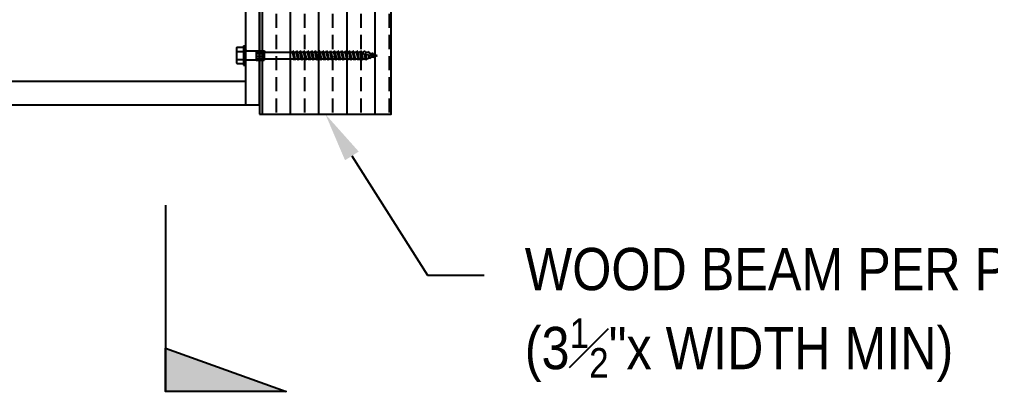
# Model space of a CAD drawing. Header units: inches. Extents: x -16404 to 14624, y -1591 to 16152.
# Drawn here: x -8975.96 to -8950.16, y 7883.37 to 7893.27 of the extents above; entities that cross this region are included whole.
import ezdxf
from ezdxf import colors
from ezdxf.entities.mleader import LeaderData, LeaderLine
from ezdxf.enums import TextEntityAlignment as Align
from ezdxf.math import Vec2, Vec3

# ---------------------------------------------------------------- set-up
doc = ezdxf.new("R2010")
doc.units = ezdxf.units.IN
doc.header["$LTSCALE"] = 24
doc.header["$MEASUREMENT"] = 0
doc.linetypes.add('PHANTOM2', pattern=[1.25, 0.625, -0.125, 0.125, -0.125, 0.125, -0.125])
for name, color, linetype in [('S-ANNO-NOTE', 4, 'CONTINUOUS'), ('S-DETL-SYMB', 4, 'CONTINUOUS'), ('S-DETL-SYMB @ 1', 4, 'CONTINUOUS'), ('S-SIMPSON', 2, 'CONTINUOUS'), ('S-STEEL', 4, 'CONTINUOUS'), ('S-WOOD', 3, 'CONTINUOUS')]:
    doc.layers.add(name, color=color, linetype=linetype)
doc.layers.add('S-HATCH1', color=1, linetype='CONTINUOUS', transparency=0.5)
doc.styles.add('Arial', font='arial.ttf', dxfattribs={"width": 0.85})

# ---------------------------------------------------------------- blocks, each defined once
blk = doc.blocks.new('SDS.25X3.5-f')
at = {"layer": 'S-SIMPSON'}
for p, q in [((0.26, 0.05), (-0.26, 0.05)), ((-0.26, 0.05), (-0.26, 0)), ((0.26, 0), (-0.26, 0)), ((-0.217, 0.224), (-0.217, 0.05)), ((0.162, 0.24), (-0.162, 0.24)), ((-0.108, 0.224), (-0.108, 0.05)), ((0.108, 0.224), (0.108, 0.05)), ((0.217, 0.224), (0.217, 0.05)), ((0.26, 0.05), (0.26, 0)), ((-0.126, -0.286), (-0.126, -0.5)), ((0.126, -0.286), (-0.126, -0.286)), ((0.128, -0.5), (-0.124, -0.5)), ((-0.087, -0.536), (-0.123, -0.5)), ((-0.082, -0.286), (-0.082, -0.5)), ((-0.019, -0.286), (-0.019, -0.5)), ((0.049, -0.286), (0.049, -0.5)), ((0.123, -0.5), (0.087, -0.536)), ((0.102, -0.286), (0.102, -0.5)), ((0.126, -0.286), (0.126, -0.5)), ((-0.087, -0.536), (-0.087, -1.291)), ((-0.087, -0.575), (-0.087, -1.291)), ((0.087, -0.532), (0.087, -1.25)), ((0.087, -0.532), (0.087, -1.25)), ((-0.123, -1.3), (0.087, -1.25)), ((-0.123, -1.3), (0.087, -1.25)), ((0.123, -1.256), (-0.123, -1.3)), ((0.123, -1.256), (-0.123, -1.3)), ((0.123, -1.256), (-0.123, -1.3)), ((-0.087, -1.291), (0.087, -1.25)), ((-0.087, -1.325), (0.087, -1.282)), ((-0.087, -1.325), (0.087, -1.282)), ((-0.087, -1.325), (0.087, -1.282)), ((0.087, -1.25), (0.123, -1.256)), ((0.087, -1.25), (0.123, -1.256)), ((0.087, -1.25), (0.123, -1.256)), ((0.087, -1.282), (0.123, -1.256)), ((0.087, -1.282), (0.123, -1.256)), ((0.087, -1.282), (0.123, -1.256)), ((0.087, -1.282), (0.087, -1.35)), ((0.087, -1.282), (0.087, -1.35)), ((-0.087, -1.325), (-0.123, -1.3)), ((-0.087, -1.325), (-0.123, -1.3)), ((-0.087, -1.325), (-0.123, -1.3)), ((-0.123, -1.4), (0.087, -1.35)), ((-0.123, -1.4), (0.087, -1.35)), ((-0.123, -1.4), (0.087, -1.35)), ((0.123, -1.356), (-0.123, -1.4)), ((0.123, -1.356), (-0.123, -1.4)), ((0.123, -1.356), (-0.123, -1.4)), ((-0.087, -1.425), (-0.123, -1.4)), ((-0.087, -1.425), (-0.123, -1.4)), ((-0.087, -1.425), (-0.123, -1.4)), ((-0.123, -1.5), (0.087, -1.45)), ((-0.123, -1.5), (0.087, -1.45)), ((-0.123, -1.5), (0.087, -1.45)), ((-0.123, -1.5), (0.087, -1.45)), ((0.123, -1.456), (-0.123, -1.5)), ((0.123, -1.456), (-0.123, -1.5)), ((0.123, -1.456), (-0.123, -1.5)), ((0.123, -1.456), (-0.123, -1.5)), ((-0.087, -1.525), (-0.123, -1.5)), ((-0.087, -1.525), (-0.123, -1.5)), ((-0.087, -1.525), (-0.123, -1.5)), ((-0.087, -1.525), (-0.123, -1.5)), ((-0.087, -1.525), (-0.123, -1.5)), ((-0.087, -1.325), (-0.087, -1.391)), ((-0.087, -1.425), (0.087, -1.382)), ((-0.087, -1.425), (0.087, -1.382)), ((-0.087, -1.425), (0.087, -1.382)), ((-0.087, -1.425), (-0.087, -1.491)), ((-0.087, -1.425), (-0.087, -1.491)), ((-0.087, -1.525), (0.087, -1.482)), ((-0.087, -1.525), (0.087, -1.482)), ((-0.087, -1.525), (0.087, -1.482)), ((-0.087, -1.525), (0.087, -1.482)), ((-0.087, -1.525), (0, -1.503)), ((-0.087, -1.525), (-0.087, -1.591)), ((-0.087, -1.525), (-0.087, -1.591)), ((-0.087, -1.525), (-0.087, -1.591)), ((-0.087, -1.525), (-0.087, -1.591)), ((-0.087, -1.525), (-0.087, -1.591)), ((-0.087, -1.525), (-0.087, -1.591)), ((-0.087, -1.525), (-0.087, -1.591)), ((-0.087, -1.525), (-0.087, -1.591)), ((0.087, -1.35), (0.123, -1.356)), ((0.087, -1.35), (0.123, -1.356)), ((0.087, -1.35), (0.123, -1.356)), ((0.087, -1.382), (0.123, -1.356)), ((0.087, -1.382), (0.123, -1.356)), ((0.087, -1.382), (0.123, -1.356)), ((0.087, -1.382), (0.087, -1.45)), ((0.087, -1.382), (0.087, -1.45)), ((0.087, -1.45), (0.123, -1.456)), ((0.087, -1.45), (0.123, -1.456)), ((0.087, -1.45), (0.123, -1.456)), ((0.087, -1.45), (0.123, -1.456)), ((0.087, -1.482), (0.123, -1.456)), ((0.087, -1.482), (0.123, -1.456)), ((0.087, -1.482), (0.123, -1.456)), ((0.087, -1.482), (0.123, -1.456)), ((0.087, -1.482), (0.087, -1.55)), ((0.087, -1.482), (0.087, -1.55)), ((0.087, -1.482), (0.087, -1.55)), ((0.087, -1.482), (0.087, -1.55)), ((0.087, -1.482), (0.087, -1.55)), ((0.087, -1.482), (0.087, -1.55)), ((-0.123, -1.6), (0.087, -1.55)), ((-0.123, -1.6), (0.087, -1.55)), ((-0.123, -1.6), (0.087, -1.55)), ((-0.123, -1.6), (0.087, -1.55)), ((-0.123, -1.6), (0.087, -1.55)), ((-0.123, -1.6), (0.087, -1.55)), ((0.123, -1.556), (-0.123, -1.6)), ((0.123, -1.556), (-0.123, -1.6)), ((0.123, -1.556), (-0.123, -1.6)), ((0.123, -1.556), (-0.123, -1.6)), ((0.123, -1.556), (-0.123, -1.6)), ((0.123, -1.556), (-0.123, -1.6)), ((-0.087, -1.625), (-0.123, -1.6)), ((-0.087, -1.625), (-0.123, -1.6)), ((-0.087, -1.625), (-0.123, -1.6)), ((-0.087, -1.625), (-0.123, -1.6)), ((-0.087, -1.625), (-0.123, -1.6)), ((-0.087, -1.625), (-0.123, -1.6)), ((-0.087, -1.625), (-0.123, -1.6)), ((-0.123, -1.7), (0.087, -1.65)), ((-0.123, -1.7), (0.087, -1.65)), ((-0.123, -1.7), (0.087, -1.65)), ((0.123, -1.656), (-0.123, -1.7)), ((0.123, -1.656), (-0.123, -1.7)), ((0.123, -1.656), (-0.123, -1.7)), ((-0.087, -1.725), (-0.123, -1.7)), ((-0.087, -1.725), (-0.123, -1.7)), ((-0.087, -1.725), (-0.123, -1.7)), ((-0.123, -1.8), (0.087, -1.75)), ((-0.123, -1.8), (0.087, -1.75)), ((-0.123, -1.8), (0.087, -1.75)), ((0.123, -1.756), (-0.123, -1.8)), ((0.123, -1.756), (-0.123, -1.8)), ((0.123, -1.756), (-0.123, -1.8)), ((-0.087, -1.825), (-0.123, -1.8)), ((-0.087, -1.825), (-0.123, -1.8)), ((-0.087, -1.825), (-0.123, -1.8)), ((-0.087, -1.625), (0.087, -1.582)), ((-0.087, -1.625), (0.087, -1.582)), ((-0.087, -1.625), (0.087, -1.582)), ((-0.087, -1.625), (0.087, -1.582)), ((-0.087, -1.625), (0.087, -1.582)), ((-0.087, -1.625), (0.087, -1.582)), ((-0.087, -1.625), (0, -1.603)), ((-0.087, -1.625), (-0.087, -1.691)), ((-0.087, -1.625), (-0.087, -1.691)), ((-0.087, -1.625), (-0.087, -1.691)), ((-0.087, -1.625), (-0.087, -1.691)), ((-0.087, -1.625), (-0.087, -1.691)), ((-0.087, -1.625), (-0.087, -1.691)), ((-0.087, -1.625), (-0.087, -1.691)), ((-0.087, -1.725), (0.087, -1.682)), ((-0.087, -1.725), (0.087, -1.682)), ((-0.087, -1.725), (0.087, -1.682)), ((-0.087, -1.725), (-0.087, -1.791)), ((-0.087, -1.725), (-0.087, -1.791)), ((-0.087, -1.725), (-0.087, -1.791)), ((-0.087, -1.725), (-0.087, -1.791)), ((-0.087, -1.725), (-0.087, -1.791)), ((-0.087, -1.825), (0.087, -1.782)), ((-0.087, -1.825), (0.087, -1.782)), ((-0.087, -1.825), (0.087, -1.782)), ((0.087, -1.55), (0.123, -1.556)), ((0.087, -1.55), (0.123, -1.556)), ((0.087, -1.55), (0.123, -1.556)), ((0.087, -1.55), (0.123, -1.556)), ((0.087, -1.55), (0.123, -1.556)), ((0.087, -1.55), (0.123, -1.556)), ((0.087, -1.582), (0.123, -1.556)), ((0.087, -1.582), (0.123, -1.556)), ((0.087, -1.582), (0.123, -1.556)), ((0.087, -1.582), (0.123, -1.556)), ((0.087, -1.582), (0.123, -1.556)), ((0.087, -1.582), (0.123, -1.556)), ((0.087, -1.582), (0.087, -1.65)), ((0.087, -1.582), (0.087, -1.65)), ((0.087, -1.582), (0.087, -1.65)), ((0.087, -1.582), (0.087, -1.65)), ((0.087, -1.582), (0.087, -1.65)), ((0.087, -1.582), (0.087, -1.65)), ((0.087, -1.582), (0.087, -1.65)), ((0.087, -1.65), (0.123, -1.656)), ((0.087, -1.65), (0.123, -1.656)), ((0.087, -1.65), (0.123, -1.656)), ((0.087, -1.682), (0.123, -1.656)), ((0.087, -1.682), (0.123, -1.656)), ((0.087, -1.682), (0.123, -1.656)), ((0.087, -1.682), (0.087, -1.75)), ((0.087, -1.682), (0.087, -1.75)), ((0.087, -1.682), (0.087, -1.75)), ((0.087, -1.682), (0.087, -1.75)), ((0.087, -1.682), (0.087, -1.75)), ((0.087, -1.75), (0.123, -1.756)), ((0.087, -1.75), (0.123, -1.756)), ((0.087, -1.75), (0.123, -1.756)), ((0.087, -1.782), (0.123, -1.756)), ((0.087, -1.782), (0.123, -1.756)), ((0.087, -1.782), (0.123, -1.756)), ((0.087, -1.782), (0.087, -1.85)), ((0.087, -1.782), (0.087, -1.85)), ((0.087, -1.782), (0.087, -1.85)), ((0.087, -1.782), (0.087, -1.85)), ((0.087, -1.782), (0.087, -1.85)), ((0.087, -1.782), (0.087, -1.85)), ((0.087, -1.782), (0.087, -1.85)), ((0.087, -1.782), (0.087, -1.85)), ((-0.123, -1.9), (0.087, -1.85)), ((-0.123, -1.9), (0.087, -1.85)), ((-0.123, -1.9), (0.087, -1.85)), ((-0.123, -1.9), (0.087, -1.85)), ((0.123, -1.856), (-0.123, -1.9)), ((0.123, -1.856), (-0.123, -1.9)), ((0.123, -1.856), (-0.123, -1.9)), ((0.123, -1.856), (-0.123, -1.9)), ((-0.087, -1.925), (-0.123, -1.9)), ((-0.087, -1.925), (-0.123, -1.9)), ((-0.087, -1.925), (-0.123, -1.9)), ((-0.087, -1.925), (-0.123, -1.9)), ((-0.123, -2), (0.087, -1.95)), ((-0.123, -2), (0.087, -1.95)), ((-0.123, -2), (0.087, -1.95)), ((-0.123, -2), (0.087, -1.95)), ((0.123, -1.956), (-0.123, -2)), ((0.123, -1.956), (-0.123, -2)), ((0.123, -1.956), (-0.123, -2)), ((0.123, -1.956), (-0.123, -2)), ((-0.087, -2.025), (-0.123, -2)), ((-0.087, -2.025), (-0.123, -2)), ((-0.087, -2.025), (-0.123, -2)), ((-0.087, -2.025), (-0.123, -2)), ((-0.087, -2.025), (-0.123, -2)), ((-0.123, -2.1), (0.087, -2.05)), ((-0.123, -2.1), (0.087, -2.05)), ((-0.123, -2.1), (0.087, -2.05)), ((-0.123, -2.1), (0.087, -2.05)), ((0.123, -2.056), (-0.123, -2.1)), ((0.123, -2.056), (-0.123, -2.1)), ((0.123, -2.056), (-0.123, -2.1)), ((0.123, -2.056), (-0.123, -2.1)), ((-0.087, -1.825), (-0.087, -1.891)), ((-0.087, -1.825), (-0.087, -1.891)), ((-0.087, -1.825), (-0.087, -1.891)), ((-0.087, -1.825), (-0.087, -1.891)), ((-0.087, -1.825), (-0.087, -1.891)), ((-0.087, -1.825), (-0.087, -1.891)), ((-0.087, -1.825), (-0.087, -1.891)), ((-0.087, -1.825), (-0.087, -1.891)), ((-0.087, -1.925), (0.087, -1.882)), ((-0.087, -1.925), (0.087, -1.882)), ((-0.087, -1.925), (0.087, -1.882)), ((-0.087, -1.925), (0.087, -1.882)), ((-0.087, -1.925), (-0.087, -1.991)), ((-0.087, -1.925), (-0.087, -1.991)), ((-0.087, -1.925), (-0.087, -1.991)), ((-0.087, -1.925), (-0.087, -1.991)), ((-0.087, -1.925), (-0.087, -1.991)), ((-0.087, -1.925), (-0.087, -1.991)), ((-0.087, -2.025), (0.087, -1.982)), ((-0.087, -2.025), (0.087, -1.982)), ((-0.087, -2.025), (0.087, -1.982)), ((-0.087, -2.025), (0.087, -1.982)), ((-0.087, -2.025), (0, -2.003)), ((-0.087, -2.025), (-0.087, -2.091)), ((-0.087, -2.025), (-0.087, -2.091)), ((-0.087, -2.025), (-0.087, -2.091)), ((-0.087, -2.025), (-0.087, -2.091)), ((-0.087, -2.025), (-0.087, -2.091)), ((-0.087, -2.025), (-0.087, -2.091)), ((-0.087, -2.025), (-0.087, -2.091)), ((0.087, -1.85), (0.123, -1.856)), ((0.087, -1.85), (0.123, -1.856)), ((0.087, -1.85), (0.123, -1.856)), ((0.087, -1.85), (0.123, -1.856)), ((0.087, -1.882), (0.123, -1.856)), ((0.087, -1.882), (0.123, -1.856)), ((0.087, -1.882), (0.123, -1.856)), ((0.087, -1.882), (0.123, -1.856)), ((0.087, -1.882), (0.087, -1.95)), ((0.087, -1.882), (0.087, -1.95)), ((0.087, -1.882), (0.087, -1.95)), ((0.087, -1.882), (0.087, -1.95)), ((0.087, -1.882), (0.087, -1.95)), ((0.087, -1.882), (0.087, -1.95)), ((0.087, -1.95), (0.123, -1.956)), ((0.087, -1.95), (0.123, -1.956)), ((0.087, -1.95), (0.123, -1.956)), ((0.087, -1.95), (0.123, -1.956)), ((0.087, -1.982), (0.123, -1.956)), ((0.087, -1.982), (0.123, -1.956)), ((0.087, -1.982), (0.123, -1.956)), ((0.087, -1.982), (0.123, -1.956)), ((0.087, -1.982), (0.087, -2.05)), ((0.087, -1.982), (0.087, -2.05)), ((0.087, -1.982), (0.087, -2.05)), ((0.087, -1.982), (0.087, -2.05)), ((0.087, -1.982), (0.087, -2.05)), ((0.087, -1.982), (0.087, -2.05)), ((0.087, -1.982), (0.087, -2.05)), ((0.087, -2.05), (0.123, -2.056)), ((0.087, -2.05), (0.123, -2.056)), ((0.087, -2.05), (0.123, -2.056)), ((0.087, -2.05), (0.123, -2.056)), ((0.087, -2.082), (0.123, -2.056)), ((0.087, -2.082), (0.123, -2.056)), ((0.087, -2.082), (0.123, -2.056)), ((0.087, -2.082), (0.123, -2.056)), ((-0.087, -2.125), (-0.123, -2.1)), ((-0.087, -2.125), (-0.123, -2.1)), ((-0.087, -2.125), (-0.123, -2.1)), ((-0.087, -2.125), (-0.123, -2.1)), ((-0.123, -2.2), (0.087, -2.15)), ((-0.123, -2.2), (0.087, -2.15)), ((-0.123, -2.2), (0.087, -2.15)), ((-0.123, -2.2), (0.087, -2.15)), ((-0.123, -2.2), (0.087, -2.15)), ((0.123, -2.156), (-0.123, -2.2)), ((0.123, -2.156), (-0.123, -2.2)), ((0.123, -2.156), (-0.123, -2.2)), ((0.123, -2.156), (-0.123, -2.2)), ((0.123, -2.156), (-0.123, -2.2)), ((-0.087, -2.225), (-0.123, -2.2)), ((-0.087, -2.225), (-0.123, -2.2)), ((-0.087, -2.225), (-0.123, -2.2)), ((-0.087, -2.225), (-0.123, -2.2)), ((-0.087, -2.225), (-0.123, -2.2)), ((-0.123, -2.3), (0.087, -2.25)), ((-0.123, -2.3), (0.087, -2.25)), ((-0.123, -2.3), (0.087, -2.25)), ((-0.123, -2.3), (0.087, -2.25)), ((0.123, -2.256), (-0.123, -2.3)), ((0.123, -2.256), (-0.123, -2.3)), ((0.123, -2.256), (-0.123, -2.3)), ((0.123, -2.256), (-0.123, -2.3)), ((-0.087, -2.325), (-0.123, -2.3)), ((-0.087, -2.325), (-0.123, -2.3)), ((-0.087, -2.325), (-0.123, -2.3)), ((-0.087, -2.325), (-0.123, -2.3)), ((-0.087, -2.125), (0.087, -2.082)), ((-0.087, -2.125), (0.087, -2.082)), ((-0.087, -2.125), (0.087, -2.082)), ((-0.087, -2.125), (0.087, -2.082)), ((-0.087, -2.125), (-0.087, -2.191)), ((-0.087, -2.125), (-0.087, -2.191)), ((-0.087, -2.125), (-0.087, -2.191)), ((-0.087, -2.125), (-0.087, -2.191)), ((-0.087, -2.125), (-0.087, -2.191)), ((-0.087, -2.125), (-0.087, -2.191)), ((-0.087, -2.125), (-0.087, -2.191)), ((-0.087, -2.225), (0.087, -2.182)), ((-0.087, -2.225), (0.087, -2.182)), ((-0.087, -2.225), (0.087, -2.182)), ((-0.087, -2.225), (0.087, -2.182)), ((-0.087, -2.225), (0.087, -2.182)), ((-0.087, -2.225), (-0.087, -2.291)), ((-0.087, -2.225), (-0.087, -2.291)), ((-0.087, -2.225), (-0.087, -2.291)), ((-0.087, -2.225), (-0.087, -2.291)), ((-0.087, -2.325), (0.087, -2.282)), ((-0.087, -2.325), (0.087, -2.282)), ((-0.087, -2.325), (0.087, -2.282)), ((-0.087, -2.325), (0.087, -2.282)), ((0.087, -2.082), (0.087, -2.15)), ((0.087, -2.082), (0.087, -2.15)), ((0.087, -2.082), (0.087, -2.15)), ((0.087, -2.082), (0.087, -2.15)), ((0.087, -2.082), (0.087, -2.15)), ((0.087, -2.082), (0.087, -2.15)), ((0.087, -2.082), (0.087, -2.15)), ((0.087, -2.15), (0.123, -2.156)), ((0.087, -2.15), (0.123, -2.156)), ((0.087, -2.15), (0.123, -2.156)), ((0.087, -2.15), (0.123, -2.156)), ((0.087, -2.15), (0.123, -2.156)), ((0.087, -2.182), (0.123, -2.156)), ((0.087, -2.182), (0.123, -2.156)), ((0.087, -2.182), (0.123, -2.156)), ((0.087, -2.182), (0.123, -2.156)), ((0.087, -2.182), (0.123, -2.156)), ((0.087, -2.182), (0.087, -2.25)), ((0.087, -2.182), (0.087, -2.25)), ((0.087, -2.182), (0.087, -2.25)), ((0.087, -2.182), (0.087, -2.25)), ((0.087, -2.25), (0.123, -2.256)), ((0.087, -2.25), (0.123, -2.256)), ((0.087, -2.25), (0.123, -2.256)), ((0.087, -2.25), (0.123, -2.256)), ((0.087, -2.282), (0.123, -2.256)), ((0.087, -2.282), (0.123, -2.256)), ((0.087, -2.282), (0.123, -2.256)), ((0.087, -2.282), (0.123, -2.256)), ((0.087, -2.282), (0.087, -2.35)), ((0.087, -2.282), (0.087, -2.35)), ((0.087, -2.282), (0.087, -2.35)), ((0.087, -2.282), (0.087, -2.35)), ((0.087, -2.282), (0.087, -2.35)), ((0.087, -2.282), (0.087, -2.35)), ((-0.123, -2.4), (0.087, -2.35)), ((-0.123, -2.4), (0.087, -2.35)), ((-0.123, -2.4), (0.087, -2.35)), ((-0.123, -2.4), (0.087, -2.35)), ((0.123, -2.356), (-0.123, -2.4)), ((0.123, -2.356), (-0.123, -2.4)), ((0.123, -2.356), (-0.123, -2.4)), ((0.123, -2.356), (-0.123, -2.4)), ((-0.087, -2.425), (-0.123, -2.4)), ((-0.087, -2.425), (-0.123, -2.4)), ((-0.087, -2.425), (-0.123, -2.4)), ((-0.087, -2.425), (-0.123, -2.4)), ((-0.123, -2.5), (0.087, -2.45)), ((-0.123, -2.5), (0.087, -2.45)), ((-0.123, -2.5), (0.087, -2.45)), ((-0.123, -2.5), (0.087, -2.45)), ((0.123, -2.456), (-0.123, -2.5)), ((0.123, -2.456), (-0.123, -2.5)), ((0.123, -2.456), (-0.123, -2.5)), ((0.123, -2.456), (-0.123, -2.5)), ((-0.087, -2.525), (-0.123, -2.5)), ((-0.087, -2.525), (-0.123, -2.5)), ((-0.087, -2.525), (-0.123, -2.5)), ((-0.087, -2.525), (-0.123, -2.5)), ((-0.123, -2.6), (0.087, -2.55)), ((-0.123, -2.6), (0.087, -2.55)), ((0.123, -2.556), (-0.123, -2.6)), ((0.123, -2.556), (-0.123, -2.6)), ((-0.087, -2.325), (-0.087, -2.391)), ((-0.087, -2.325), (-0.087, -2.391)), ((-0.087, -2.325), (-0.087, -2.391)), ((-0.087, -2.325), (-0.087, -2.391)), ((-0.087, -2.325), (-0.087, -2.391)), ((-0.087, -2.325), (-0.087, -2.391)), ((-0.087, -2.425), (0.087, -2.382)), ((-0.087, -2.425), (0.087, -2.382)), ((-0.087, -2.425), (0.087, -2.382)), ((-0.087, -2.425), (0.087, -2.382)), ((-0.087, -2.425), (-0.087, -2.491)), ((-0.087, -2.425), (-0.087, -2.491)), ((-0.087, -2.425), (-0.087, -2.491)), ((-0.087, -2.425), (-0.087, -2.491)), ((-0.087, -2.525), (0.087, -2.482)), ((-0.087, -2.525), (0.087, -2.482)), ((-0.087, -2.525), (0.087, -2.482)), ((-0.087, -2.525), (0.087, -2.482)), ((-0.087, -2.525), (-0.087, -2.591)), ((0.087, -2.35), (0.123, -2.356)), ((0.087, -2.35), (0.123, -2.356)), ((0.087, -2.35), (0.123, -2.356)), ((0.087, -2.35), (0.123, -2.356)), ((0.087, -2.382), (0.123, -2.356)), ((0.087, -2.382), (0.123, -2.356)), ((0.087, -2.382), (0.123, -2.356)), ((0.087, -2.382), (0.123, -2.356)), ((0.087, -2.382), (0.087, -2.45)), ((0.087, -2.382), (0.087, -2.45)), ((0.087, -2.382), (0.087, -2.45)), ((0.087, -2.382), (0.087, -2.45)), ((0.087, -2.45), (0.123, -2.456)), ((0.087, -2.45), (0.123, -2.456)), ((0.087, -2.45), (0.123, -2.456)), ((0.087, -2.45), (0.123, -2.456)), ((0.087, -2.482), (0.123, -2.456)), ((0.087, -2.482), (0.123, -2.456)), ((0.087, -2.482), (0.123, -2.456)), ((0.087, -2.482), (0.123, -2.456)), ((0.087, -2.482), (0.087, -2.55)), ((0.087, -2.55), (0.123, -2.556)), ((0.087, -2.55), (0.123, -2.556)), ((0.087, -2.582), (0.123, -2.556)), ((0.087, -2.582), (0.123, -2.556)), ((-0.087, -2.625), (-0.123, -2.6)), ((-0.087, -2.625), (-0.123, -2.6)), ((-0.123, -2.7), (0.087, -2.65)), ((-0.123, -2.7), (0.087, -2.65)), ((0.123, -2.656), (-0.123, -2.7)), ((0.123, -2.656), (-0.123, -2.7)), ((-0.087, -2.725), (-0.123, -2.7)), ((-0.087, -2.725), (-0.123, -2.7)), ((-0.123, -2.8), (0.087, -2.75)), ((0.123, -2.756), (-0.123, -2.8)), ((-0.087, -2.825), (-0.123, -2.8)), ((-0.087, -2.625), (0.087, -2.582)), ((-0.087, -2.625), (0.087, -2.582)), ((-0.087, -2.625), (-0.087, -2.691)), ((-0.087, -2.625), (-0.087, -2.691)), ((-0.087, -2.725), (0.087, -2.682)), ((-0.087, -2.725), (0.087, -2.682)), ((-0.087, -2.725), (-0.087, -2.791)), ((-0.087, -2.825), (0.087, -2.782)), ((-0.087, -2.825), (-0.087, -2.891)), ((0.087, -2.582), (0.087, -2.65)), ((0.087, -2.582), (0.087, -2.65)), ((0.087, -2.65), (0.123, -2.656)), ((0.087, -2.65), (0.123, -2.656)), ((0.087, -2.682), (0.123, -2.656)), ((0.087, -2.682), (0.123, -2.656)), ((0.087, -2.682), (0.087, -2.75)), ((0.087, -2.75), (0.123, -2.756)), ((0.087, -2.782), (0.123, -2.756)), ((0.087, -2.782), (0.087, -2.85)), ((-0.123, -2.9), (0.087, -2.85)), ((0.123, -2.856), (-0.123, -2.9)), ((-0.087, -2.925), (-0.123, -2.9)), ((-0.123, -3), (0.087, -2.95)), ((0.123, -2.956), (-0.123, -3)), ((-0.087, -3.025), (-0.123, -3)), ((-0.123, -3.1), (0.079, -3.052)), ((0.074, -3.065), (-0.123, -3.1)), ((-0.087, -2.925), (0.087, -2.882)), ((-0.087, -2.925), (-0.087, -2.991)), ((-0.087, -3.025), (0.087, -2.982)), ((-0.087, -3.025), (-0.087, -3.091)), ((-0.087, -3.125), (0.066, -3.087)), ((0.087, -2.85), (0.123, -2.856)), ((0.087, -2.882), (0.123, -2.856)), ((0.087, -2.882), (0.087, -2.95)), ((0.087, -2.95), (0.123, -2.956)), ((0.087, -2.982), (0.123, -2.956)), ((0.087, -2.982), (0.087, -3.05)), ((0.087, -3.05), (0.123, -3.056)), ((0.087, -3.082), (0.123, -3.056)), ((0.087, -3.082), (0.087, -3.15)), ((-0.087, -3.125), (-0.123, -3.1)), ((-0.123, -3.2), (0.042, -3.161)), ((0.04, -3.171), (-0.123, -3.2)), ((-0.087, -3.225), (-0.123, -3.2)), ((-0.093, -3.293), (0.018, -3.266)), ((0.017, -3.275), (-0.093, -3.293)), ((-0.058, -3.318), (-0.093, -3.293)), ((-0.087, -3.125), (-0.087, -3.191)), ((-0.087, -3.225), (0.033, -3.195)), ((-0.087, -3.225), (-0.067, -3.287)), ((-0.058, -3.318), (0.013, -3.3)), ((-0.058, -3.318), (-0.038, -3.38)), ((0.067, -3.286), (0.043, -3.365)), ((0.067, -3.286), (0.103, -3.261)), ((0.087, -3.224), (0.077, -3.257)), ((0.077, -3.257), (0.103, -3.261)), ((0.087, -3.15), (0.123, -3.156)), ((0.087, -3.182), (0.123, -3.156)), ((0.087, -3.182), (0.087, -3.224)), ((-0.064, -3.386), (0.004, -3.37)), ((0.004, -3.377), (-0.064, -3.386)), ((-0.028, -3.41), (-0.064, -3.386)), ((-0.028, -3.41), (0.002, -3.403)), ((-0.028, -3.41), (0, -3.5)), ((0.033, -3.395), (0, -3.5)), ((0.033, -3.395), (0.069, -3.37)), ((0.043, -3.365), (0.069, -3.37))]:
    blk.add_line(p, q, dxfattribs=at)
for points in [[(-0.119, -0.031), (-0.119, -0.286)], [(0.123, -0.031), (0.123, -0.286)], [(0, -0.5), (-0.126, -0.5)]]:
    blk.add_lwpolyline(points, dxfattribs=at)
for centre, radius, start, end in [((-0.162, 0.138), 0.102, 57.7958, 122.2042), ((-0.15, -0.031), 0.0312, 0, 90), ((0, -0.143), 0.383, 73.5736, 106.4264), ((0.162, 0.138), 0.102, 57.7958, 122.2042), ((0.154, -0.031), 0.0312, 90, 180), ((1.159, -3.473), 1.159, 157.6147, 181.3564)]:
    blk.add_arc(centre, radius, start, end, dxfattribs=at)
blk = doc.blocks.new('*U853')
at = {"layer": 'S-DETL-SYMB', "color": 2, "linetype": 'PHANTOM2'}
blk.add_line((0, -2.0664), (0, -2.4792), dxfattribs=at)
at = {"layer": 'S-DETL-SYMB'}
blk.add_lwpolyline([(0, -2.3832), (0.2672, -2.4792), (0, -2.4792)], close=True, dxfattribs=at)
blk.add_solid([(0.2672, -2.4792), (0, -2.3832), (0, -2.4792)], dxfattribs=at)
at = {"layer": 'S-DETL-SYMB', "style": 'Arial', "width": 0.85, "flags": 8}
blk.add_attdef('VIEWNUMBER', text='', height=0.0938, dxfattribs=at).set_placement((0, 0.0108), align=Align.BOTTOM_CENTER)
blk.add_attdef('SHEETNUMBER', text='', height=0.0938, dxfattribs=at).set_placement((0, -0.0325), align=Align.TOP_CENTER)

msp = doc.modelspace()

# ---------------------------------------------------------------- hatches: boundary and pattern name
at = {"layer": 'S-HATCH1'}
h = msp.add_hatch(dxfattribs=at)
h.set_pattern_fill('ANSI33', color=256, scale=3, angle=45, style=0)
h.set_pattern_definition([(90, (-12591.2565, 1851.42094), (-0.75, 1e-16), []), (90, (-12590.8815, 1851.79594), (-0.75, 1e-16), [0.375, -0.1875])])
h.paths.add_polyline_path([(-8969.58178, 7890.75), (-8966.08178, 7890.75), (-8966.08178, 7902.625), (-8969.58178, 7902.625)])

# ---------------------------------------------------------------- linework, layer by layer
at = {"layer": 'S-STEEL'}
for p, q in [((-8969.95678, 7901.125), (-8969.95678, 7891)), ((-9007.15137, 7891.625), (-8969.95678, 7891.625)), ((-9007.15152, 7891), (-8969.95678, 7891))]:
    msp.add_line(p, q, dxfattribs=at)
msp.add_lwpolyline([(-8969.95678, 7891), (-8969.58178, 7891), (-8969.58178, 7901.125), (-8969.95678, 7901.125)], close=True, dxfattribs=at)
at = {"layer": 'S-WOOD', "color": 4}
msp.add_lwpolyline([(-8969.58178, 7890.75), (-8966.08178, 7890.75), (-8966.08178, 7902.625), (-8969.58178, 7902.625)], close=True, dxfattribs=at)

# ---------------------------------------------------------------- block references
at = {"layer": 'S-DETL-SYMB @ 1', "xscale": 12, "yscale": 12, "zscale": 12}
msp.add_blockref('*U853', (-8972.08178, 7913.125), dxfattribs=at)
at = {"layer": 'S-SIMPSON', "rotation": 90}
msp.add_blockref('SDS.25X3.5-f', (-8969.95678, 7892.3125), dxfattribs=at)

# ---------------------------------------------------------------- leaders
at = {"layer": 'S-ANNO-NOTE'}
ml = msp.add_multileader_mtext('Standard', dxfattribs=at)
ml.set_content('\\A1;{\\H0.7x;\\S3#8;\\H1.4286x;" THICK STEEL CONNECTION PLATE (8" TALL AND 1" WIDER THAN CAP)}', color=4, style='Arial')
ml.set_leader_properties(color=2)
ml.build(insert=Vec2(0, 0))
ml.multileader.update_dxf_attribs({"dogleg_length": 0.36, "arrow_head_size": 1.3125, "scale": 12})
ctx = ml.context
ctx.base_point, ctx.scale, ctx.char_height, ctx.arrow_head_size, ctx.landing_gap_size, ctx.plane_origin = Vec3(-9067.59937, 7890.55935), 12, 1.125, 1.3125, 1.08, Vec3(-9112.80615, 8188.89418)
notes = []
notes.append((ctx, [(0, (1, 1, 0), (-9069.09937, 7890.55935), (1, 0), 1.5, [(0, [(-9082.35228, 7903.88522)], 0, [])])]))
ctx.mtext.insert, ctx.mtext.width, ctx.mtext.flow_direction = Vec3(-9066.51937, 7891.28723), 16.9694997, 5
ml = msp.add_multileader_mtext('Standard', dxfattribs=at)
ml.set_content('\\A1;WOOD BEAM PER PLAN\\P(3{\\H0.7x;\\S1#2;}"x WIDTH MIN)', color=4, style='Arial')
ml.set_leader_properties(color=2)
ml.build(insert=Vec2(0, 0))
ml.multileader.update_dxf_attribs({"dogleg_length": 0.36, "arrow_head_size": 1.3125, "scale": 12})
ctx = ml.context
ctx.base_point, ctx.scale, ctx.char_height, ctx.arrow_head_size, ctx.landing_gap_size, ctx.plane_origin = Vec3(-8963.61595, 7886.46814), 12, 1.125, 1.3125, 1.08, Vec3(-8982.00173, 8189.16629)
notes.append((ctx, [(0, (1, 1, 0), (-8965.11595, 7886.46814), (1, 0), 1.5, [(0, [(-8967.83178, 7890.75)], 0, [])])]))
ctx.mtext.insert, ctx.mtext.width, ctx.mtext.flow_direction = Vec3(-8962.53595, 7887.19602), 15.4274937, 5
for ctx, leaders in notes:
    for number, flags, end, landing, length, lines in leaders:
        leader = LeaderData()
        leader.index, (leader.has_last_leader_line, leader.has_dogleg_vector, leader.attachment_direction) = number, flags
        leader.last_leader_point, leader.dogleg_vector, leader.dogleg_length = Vec3(end), Vec3(landing), length
        for number, points, colour, breaks in lines:
            line = LeaderLine()
            line.index, line.vertices, line.color, line.breaks = number, Vec3.list(points), colors.encode_raw_color(colour), breaks
            leader.lines.append(line)
        ctx.leaders.append(leader)

doc.saveas('drawing.dxf')
